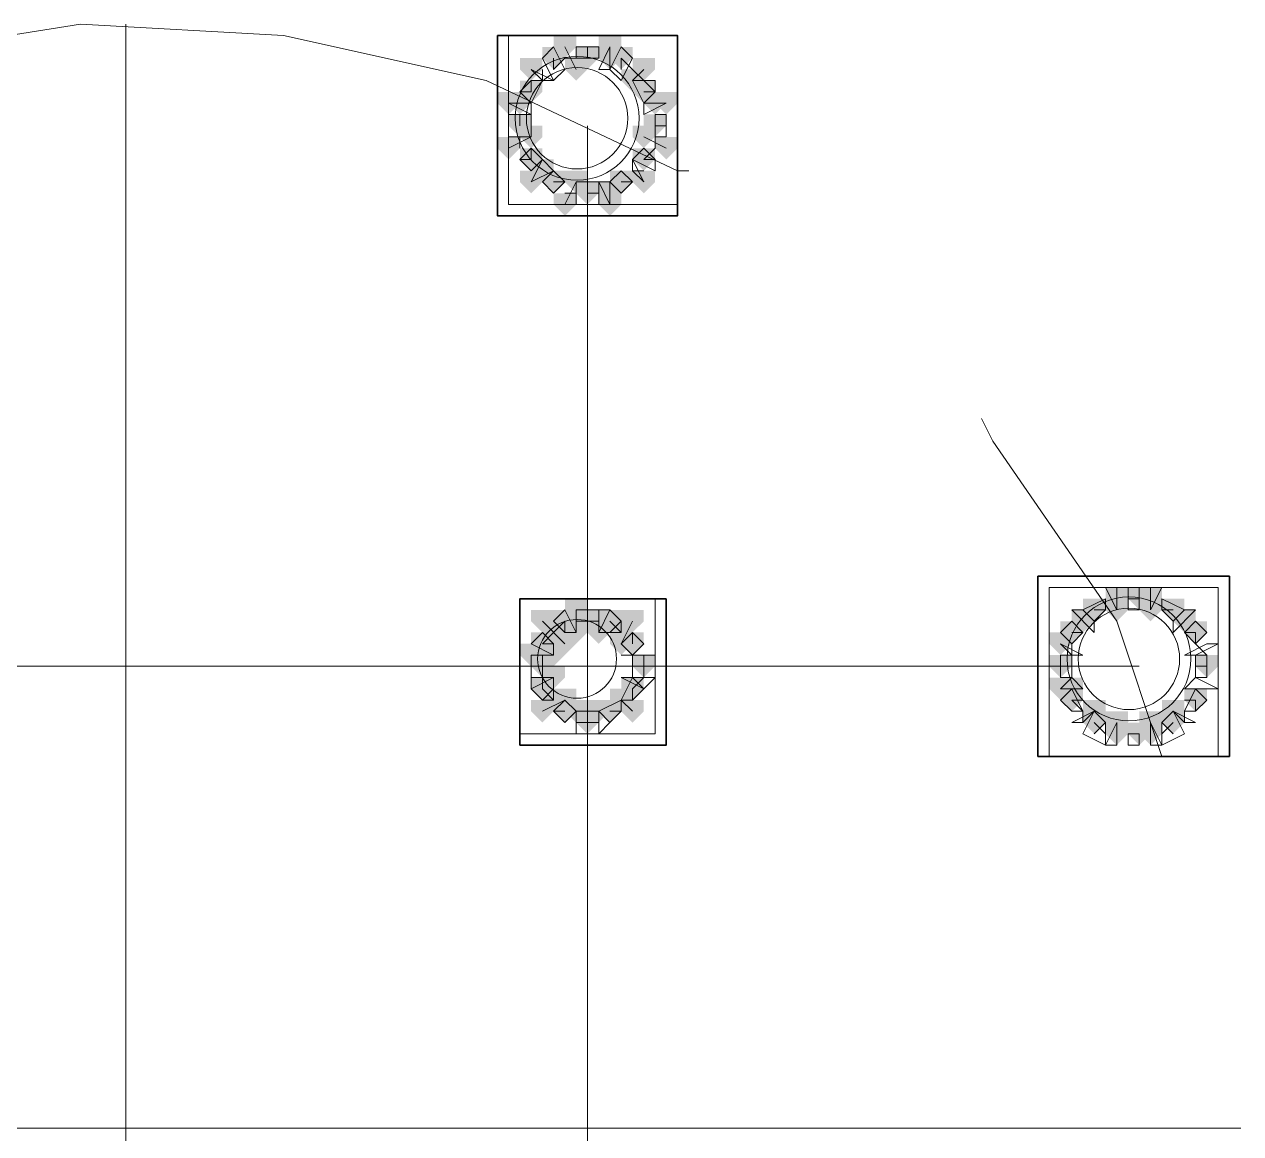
# Model space of a CAD drawing. Header units: millimetres. Extents: x 2315 to 4619, y 1334 to 1897.
# Drawn here: x 3989.46 to 3996.06, y 1541.67 to 1547.68 of the extents above; entities that cross this region are included whole.
import ezdxf

# ---------------------------------------------------------------- set-up
doc = ezdxf.new("R2010")
doc.units = ezdxf.units.MM
for name, color, linetype, true_color in [('PDF_10', 7, 'Continuous', 0x00b85c), ('PDF_AXIS', 7, 'Continuous', 0x00b85c), ('PDF_柱构件', 7, 'Continuous', 0x00b85c), ('PDF_转运站初步方案', 7, 'Continuous', 0x00b85c)]:
    doc.layers.add(name, color=color, linetype=linetype, true_color=true_color)
doc.layers.add('PDF_中心线层', color=1, linetype='Continuous')
doc.layers.add('PDF_粗实线层', color=7, linetype='Continuous')

msp = doc.modelspace()

# ---------------------------------------------------------------- hatches: boundary and pattern name
at = {"layer": 'PDF_10', "transparency": 33554559}
for points in [[(3992.3328, 1547.5601), (3992.2717, 1547.5601), (3992.2717, 1547.499), (3992.3328, 1547.4379), (3992.3939, 1547.499), (3992.3939, 1547.5601)], [(3992.3328, 1547.5601), (3992.2717, 1547.5601), (3992.2717, 1547.499), (3992.3328, 1547.4379), (3992.3939, 1547.499), (3992.3939, 1547.5601)], [(3992.5161, 1547.5601), (3992.455, 1547.5601), (3992.455, 1547.499), (3992.5161, 1547.4379), (3992.5771, 1547.499), (3992.5771, 1547.5601)], [(3992.5161, 1547.5601), (3992.455, 1547.5601), (3992.455, 1547.499), (3992.5161, 1547.4379), (3992.5771, 1547.499), (3992.5771, 1547.5601)], [(3992.6993, 1547.5601), (3992.6382, 1547.5601), (3992.6382, 1547.499), (3992.6993, 1547.4379), (3992.7604, 1547.499), (3992.7604, 1547.5601)], [(3992.6993, 1547.5601), (3992.6382, 1547.5601), (3992.6382, 1547.499), (3992.6993, 1547.4379), (3992.7604, 1547.499), (3992.7604, 1547.5601)], [(3992.2107, 1547.3768), (3992.1496, 1547.3768), (3992.1496, 1547.3157), (3992.2107, 1547.2547), (3992.2717, 1547.3157), (3992.2717, 1547.3768)], [(3992.2107, 1547.3768), (3992.1496, 1547.3768), (3992.1496, 1547.3157), (3992.2107, 1547.2547), (3992.2717, 1547.3157), (3992.2717, 1547.3768)], [(3992.8215, 1547.3768), (3992.7604, 1547.3768), (3992.7604, 1547.3157), (3992.8215, 1547.2547), (3992.8825, 1547.3157), (3992.8825, 1547.3768)], [(3992.8215, 1547.3768), (3992.7604, 1547.3768), (3992.7604, 1547.3157), (3992.8215, 1547.2547), (3992.8825, 1547.3157), (3992.8825, 1547.3768)], [(3992.1496, 1547.1936), (3992.0885, 1547.1936), (3992.0885, 1547.1325), (3992.1496, 1547.0714), (3992.2107, 1547.1325), (3992.2107, 1547.1936)], [(3992.1496, 1547.1936), (3992.0885, 1547.1936), (3992.0885, 1547.1325), (3992.1496, 1547.0714), (3992.2107, 1547.1325), (3992.2107, 1547.1936)], [(3992.1496, 1547.1936), (3992.0885, 1547.1936), (3992.0885, 1547.1325), (3992.1496, 1547.0714), (3992.2107, 1547.1325), (3992.2107, 1547.1936)], [(3992.8825, 1547.1936), (3992.8215, 1547.1936), (3992.8215, 1547.1325), (3992.8825, 1547.0714), (3992.9436, 1547.1325), (3992.9436, 1547.1936)], [(3992.8825, 1547.1936), (3992.8215, 1547.1936), (3992.8215, 1547.1325), (3992.8825, 1547.0714), (3992.9436, 1547.1325), (3992.9436, 1547.1936)], [(3992.2107, 1547.0103), (3992.1496, 1547.0103), (3992.1496, 1546.9493), (3992.2107, 1546.8882), (3992.2717, 1546.9493), (3992.2717, 1547.0103)], [(3992.2107, 1547.0103), (3992.1496, 1547.0103), (3992.1496, 1546.9493), (3992.2107, 1546.8882), (3992.2717, 1546.9493), (3992.2717, 1547.0103)], [(3992.8215, 1547.0103), (3992.7604, 1547.0103), (3992.7604, 1546.9493), (3992.8215, 1546.8882), (3992.8825, 1546.9493), (3992.8825, 1547.0103)], [(3992.8215, 1547.0103), (3992.7604, 1547.0103), (3992.7604, 1546.9493), (3992.8215, 1546.8882), (3992.8825, 1546.9493), (3992.8825, 1547.0103)], [(3992.3328, 1546.8882), (3992.2717, 1546.8882), (3992.2717, 1546.8271), (3992.3328, 1546.766), (3992.3939, 1546.8271), (3992.3939, 1546.8882)], [(3992.3328, 1546.8882), (3992.2717, 1546.8882), (3992.2717, 1546.8271), (3992.3328, 1546.766), (3992.3939, 1546.8271), (3992.3939, 1546.8882)], [(3992.3328, 1546.8882), (3992.2717, 1546.8882), (3992.2717, 1546.8271), (3992.3328, 1546.766), (3992.3939, 1546.8271), (3992.3939, 1546.8882)], [(3992.6993, 1546.8882), (3992.6382, 1546.8882), (3992.6382, 1546.8271), (3992.6993, 1546.766), (3992.7604, 1546.8271), (3992.7604, 1546.8882)], [(3992.6993, 1546.8882), (3992.6382, 1546.8882), (3992.6382, 1546.8271), (3992.6993, 1546.766), (3992.7604, 1546.8271), (3992.7604, 1546.8882)], [(3992.6993, 1546.8882), (3992.6382, 1546.8882), (3992.6382, 1546.8271), (3992.6993, 1546.766), (3992.7604, 1546.8271), (3992.7604, 1546.8882)], [(3992.5161, 1546.8271), (3992.455, 1546.8271), (3992.455, 1546.766), (3992.5161, 1546.7049), (3992.5771, 1546.766), (3992.5771, 1546.8271)], [(3992.5161, 1546.8271), (3992.455, 1546.8271), (3992.455, 1546.766), (3992.5161, 1546.7049), (3992.5771, 1546.766), (3992.5771, 1546.8271)], [(3992.5161, 1546.8271), (3992.455, 1546.8271), (3992.455, 1546.766), (3992.5161, 1546.7049), (3992.5771, 1546.766), (3992.5771, 1546.8271)], [(3995.2647, 1544.5671), (3995.2036, 1544.5671), (3995.2036, 1544.506), (3995.2647, 1544.4449), (3995.3258, 1544.506), (3995.3258, 1544.5671)], [(3995.2647, 1544.5671), (3995.2036, 1544.5671), (3995.2036, 1544.506), (3995.2647, 1544.4449), (3995.3258, 1544.506), (3995.3258, 1544.5671)], [(3995.509, 1544.6282), (3995.448, 1544.6282), (3995.448, 1544.5671), (3995.509, 1544.506), (3995.5701, 1544.5671), (3995.5701, 1544.6282)], [(3995.509, 1544.6282), (3995.448, 1544.6282), (3995.448, 1544.5671), (3995.509, 1544.506), (3995.5701, 1544.5671), (3995.5701, 1544.6282)], [(3995.509, 1544.6282), (3995.448, 1544.6282), (3995.448, 1544.5671), (3995.509, 1544.506), (3995.5701, 1544.5671), (3995.5701, 1544.6282)], [(3995.6923, 1544.5671), (3995.6312, 1544.5671), (3995.6312, 1544.506), (3995.6923, 1544.4449), (3995.7534, 1544.506), (3995.7534, 1544.5671)], [(3995.6923, 1544.5671), (3995.6312, 1544.5671), (3995.6312, 1544.506), (3995.6923, 1544.4449), (3995.7534, 1544.506), (3995.7534, 1544.5671)], [(3992.3939, 1544.506), (3992.3328, 1544.506), (3992.3328, 1544.4449), (3992.3939, 1544.3839), (3992.455, 1544.4449), (3992.455, 1544.506)], [(3992.3939, 1544.506), (3992.3328, 1544.506), (3992.3328, 1544.4449), (3992.3939, 1544.3839), (3992.455, 1544.4449), (3992.455, 1544.506)], [(3992.5161, 1544.506), (3992.455, 1544.506), (3992.455, 1544.4449), (3992.5161, 1544.3839), (3992.5771, 1544.4449), (3992.5771, 1544.506)], [(3992.5161, 1544.506), (3992.455, 1544.506), (3992.455, 1544.4449), (3992.5161, 1544.3839), (3992.5771, 1544.4449), (3992.5771, 1544.506)], [(3992.6382, 1544.506), (3992.5771, 1544.506), (3992.5771, 1544.4449), (3992.6382, 1544.3839), (3992.6993, 1544.4449), (3992.6993, 1544.506)], [(3992.6382, 1544.506), (3992.5771, 1544.506), (3992.5771, 1544.4449), (3992.6382, 1544.3839), (3992.6993, 1544.4449), (3992.6993, 1544.506)], [(3995.1425, 1544.4449), (3995.0815, 1544.4449), (3995.0815, 1544.3839), (3995.1425, 1544.3228), (3995.2036, 1544.3839), (3995.2036, 1544.4449)], [(3995.1425, 1544.4449), (3995.0815, 1544.4449), (3995.0815, 1544.3839), (3995.1425, 1544.3228), (3995.2036, 1544.3839), (3995.2036, 1544.4449)], [(3995.8144, 1544.4449), (3995.7534, 1544.4449), (3995.7534, 1544.3839), (3995.8144, 1544.3228), (3995.8755, 1544.3839), (3995.8755, 1544.4449)], [(3995.8144, 1544.4449), (3995.7534, 1544.4449), (3995.7534, 1544.3839), (3995.8144, 1544.3228), (3995.8755, 1544.3839), (3995.8755, 1544.4449)], [(3992.2717, 1544.3839), (3992.2107, 1544.3839), (3992.2107, 1544.3228), (3992.2717, 1544.2617), (3992.3328, 1544.3228), (3992.3328, 1544.3839)], [(3992.2717, 1544.3839), (3992.2107, 1544.3839), (3992.2107, 1544.3228), (3992.2717, 1544.2617), (3992.3328, 1544.3228), (3992.3328, 1544.3839)], [(3992.7604, 1544.3839), (3992.6993, 1544.3839), (3992.6993, 1544.3228), (3992.7604, 1544.2617), (3992.8215, 1544.3228), (3992.8215, 1544.3839)], [(3992.7604, 1544.3839), (3992.6993, 1544.3839), (3992.6993, 1544.3228), (3992.7604, 1544.2617), (3992.8215, 1544.3228), (3992.8215, 1544.3839)], [(3992.7604, 1544.3839), (3992.6993, 1544.3839), (3992.6993, 1544.3228), (3992.7604, 1544.2617), (3992.8215, 1544.3228), (3992.8215, 1544.3839)], [(3992.2717, 1544.2617), (3992.2107, 1544.2617), (3992.2107, 1544.2006), (3992.2717, 1544.1395), (3992.3328, 1544.2006), (3992.3328, 1544.2617)], [(3992.2717, 1544.2617), (3992.2107, 1544.2617), (3992.2107, 1544.2006), (3992.2717, 1544.1395), (3992.3328, 1544.2006), (3992.3328, 1544.2617)], [(3992.8215, 1544.2617), (3992.7604, 1544.2617), (3992.7604, 1544.2006), (3992.8215, 1544.1395), (3992.8825, 1544.2006), (3992.8825, 1544.2617)], [(3992.8215, 1544.2617), (3992.7604, 1544.2617), (3992.7604, 1544.2006), (3992.8215, 1544.1395), (3992.8825, 1544.2006), (3992.8825, 1544.2617)], [(3995.0815, 1544.2617), (3995.0204, 1544.2617), (3995.0204, 1544.2006), (3995.0815, 1544.1395), (3995.1425, 1544.2006), (3995.1425, 1544.2617)], [(3995.0815, 1544.2617), (3995.0204, 1544.2617), (3995.0204, 1544.2006), (3995.0815, 1544.1395), (3995.1425, 1544.2006), (3995.1425, 1544.2617)], [(3995.8755, 1544.2617), (3995.8144, 1544.2617), (3995.8144, 1544.2006), (3995.8755, 1544.1395), (3995.9366, 1544.2006), (3995.9366, 1544.2617)], [(3995.8755, 1544.2617), (3995.8144, 1544.2617), (3995.8144, 1544.2006), (3995.8755, 1544.1395), (3995.9366, 1544.2006), (3995.9366, 1544.2617)], [(3992.2717, 1544.1395), (3992.2107, 1544.1395), (3992.2107, 1544.0784), (3992.2717, 1544.0174), (3992.3328, 1544.0784), (3992.3328, 1544.1395)], [(3992.2717, 1544.1395), (3992.2107, 1544.1395), (3992.2107, 1544.0784), (3992.2717, 1544.0174), (3992.3328, 1544.0784), (3992.3328, 1544.1395)], [(3992.7604, 1544.1395), (3992.6993, 1544.1395), (3992.6993, 1544.0784), (3992.7604, 1544.0174), (3992.8215, 1544.0784), (3992.8215, 1544.1395)], [(3992.7604, 1544.1395), (3992.6993, 1544.1395), (3992.6993, 1544.0784), (3992.7604, 1544.0174), (3992.8215, 1544.0784), (3992.8215, 1544.1395)], [(3995.1425, 1544.0784), (3995.0815, 1544.0784), (3995.0815, 1544.0174), (3995.1425, 1543.9563), (3995.2036, 1544.0174), (3995.2036, 1544.0784)], [(3995.1425, 1544.0784), (3995.0815, 1544.0784), (3995.0815, 1544.0174), (3995.1425, 1543.9563), (3995.2036, 1544.0174), (3995.2036, 1544.0784)], [(3995.8144, 1544.0784), (3995.7534, 1544.0784), (3995.7534, 1544.0174), (3995.8144, 1543.9563), (3995.8755, 1544.0174), (3995.8755, 1544.0784)], [(3995.8144, 1544.0784), (3995.7534, 1544.0784), (3995.7534, 1544.0174), (3995.8144, 1543.9563), (3995.8755, 1544.0174), (3995.8755, 1544.0784)], [(3992.3939, 1544.0174), (3992.3328, 1544.0174), (3992.3328, 1543.9563), (3992.3939, 1543.8952), (3992.455, 1543.9563), (3992.455, 1544.0174)], [(3992.3939, 1544.0174), (3992.3328, 1544.0174), (3992.3328, 1543.9563), (3992.3939, 1543.8952), (3992.455, 1543.9563), (3992.455, 1544.0174)], [(3992.3939, 1544.0174), (3992.3328, 1544.0174), (3992.3328, 1543.9563), (3992.3939, 1543.8952), (3992.455, 1543.9563), (3992.455, 1544.0174)], [(3992.6382, 1544.0174), (3992.5771, 1544.0174), (3992.5771, 1543.9563), (3992.6382, 1543.8952), (3992.6993, 1543.9563), (3992.6993, 1544.0174)], [(3992.6382, 1544.0174), (3992.5771, 1544.0174), (3992.5771, 1543.9563), (3992.6382, 1543.8952), (3992.6993, 1543.9563), (3992.6993, 1544.0174)], [(3992.5161, 1543.9563), (3992.455, 1543.9563), (3992.455, 1543.8952), (3992.5161, 1543.8341), (3992.5771, 1543.8952), (3992.5771, 1543.9563)], [(3992.5161, 1543.9563), (3992.455, 1543.9563), (3992.455, 1543.8952), (3992.5161, 1543.8341), (3992.5771, 1543.8952), (3992.5771, 1543.9563)], [(3995.2647, 1543.9563), (3995.2036, 1543.9563), (3995.2036, 1543.8952), (3995.2647, 1543.8341), (3995.3258, 1543.8952), (3995.3258, 1543.9563)], [(3995.2647, 1543.9563), (3995.2036, 1543.9563), (3995.2036, 1543.8952), (3995.2647, 1543.8341), (3995.3258, 1543.8952), (3995.3258, 1543.9563)], [(3995.6923, 1543.9563), (3995.6312, 1543.9563), (3995.6312, 1543.8952), (3995.6923, 1543.8341), (3995.7534, 1543.8952), (3995.7534, 1543.9563)], [(3995.6923, 1543.9563), (3995.6312, 1543.9563), (3995.6312, 1543.8952), (3995.6923, 1543.8341), (3995.7534, 1543.8952), (3995.7534, 1543.9563)], [(3995.509, 1543.8952), (3995.448, 1543.8952), (3995.448, 1543.8341), (3995.509, 1543.773), (3995.5701, 1543.8341), (3995.5701, 1543.8952)], [(3995.509, 1543.8952), (3995.448, 1543.8952), (3995.448, 1543.8341), (3995.509, 1543.773), (3995.5701, 1543.8341), (3995.5701, 1543.8952)]]:
    msp.add_hatch(color=256, dxfattribs=at).paths.add_polyline_path(points)
at = {"layer": 'PDF_柱构件', "transparency": 33554559}
for points in [[(3992.3939, 1547.6211), (3992.3328, 1547.6211), (3992.3328, 1547.5601), (3992.3939, 1547.499), (3992.455, 1547.5601), (3992.455, 1547.6211)], [(3992.6382, 1547.6211), (3992.5771, 1547.6211), (3992.5771, 1547.5601), (3992.6382, 1547.499), (3992.6993, 1547.5601), (3992.6993, 1547.6211)], [(3992.6382, 1547.5601), (3992.5771, 1547.5601), (3992.5771, 1547.499), (3992.6382, 1547.4379), (3992.6993, 1547.499), (3992.6993, 1547.5601)], [(3992.2107, 1547.499), (3992.1496, 1547.499), (3992.1496, 1547.4379), (3992.2107, 1547.3768), (3992.2717, 1547.4379), (3992.2717, 1547.499)], [(3992.455, 1547.499), (3992.3939, 1547.499), (3992.3939, 1547.4379), (3992.455, 1547.3768), (3992.5161, 1547.4379), (3992.5161, 1547.499)], [(3992.8215, 1547.499), (3992.7604, 1547.499), (3992.7604, 1547.4379), (3992.8215, 1547.3768), (3992.8825, 1547.4379), (3992.8825, 1547.499)], [(3992.7604, 1547.4379), (3992.6993, 1547.4379), (3992.6993, 1547.3768), (3992.7604, 1547.3157), (3992.8215, 1547.3768), (3992.8215, 1547.4379)], [(3992.0885, 1547.3157), (3992.0274, 1547.3157), (3992.0274, 1547.2547), (3992.0885, 1547.1936), (3992.1496, 1547.2547), (3992.1496, 1547.3157)], [(3992.1496, 1547.3157), (3992.0885, 1547.3157), (3992.0885, 1547.2547), (3992.1496, 1547.1936), (3992.2107, 1547.2547), (3992.2107, 1547.3157)], [(3992.8825, 1547.3157), (3992.8215, 1547.3157), (3992.8215, 1547.2547), (3992.8825, 1547.1936), (3992.9436, 1547.2547), (3992.9436, 1547.3157)], [(3992.9436, 1547.3157), (3992.8825, 1547.3157), (3992.8825, 1547.2547), (3992.9436, 1547.1936), (3993.0047, 1547.2547), (3993.0047, 1547.3157)], [(3992.2107, 1547.1325), (3992.1496, 1547.1325), (3992.1496, 1547.0714), (3992.2107, 1547.0103), (3992.2717, 1547.0714), (3992.2717, 1547.1325)], [(3992.8215, 1547.1325), (3992.7604, 1547.1325), (3992.7604, 1547.0714), (3992.8215, 1547.0103), (3992.8825, 1547.0714), (3992.8825, 1547.1325)], [(3992.0885, 1547.0714), (3992.0274, 1547.0714), (3992.0274, 1547.0103), (3992.0885, 1546.9493), (3992.1496, 1547.0103), (3992.1496, 1547.0714)], [(3992.9436, 1547.0714), (3992.8825, 1547.0714), (3992.8825, 1547.0103), (3992.9436, 1546.9493), (3993.0047, 1547.0103), (3993.0047, 1547.0714)], [(3992.2717, 1546.9493), (3992.2107, 1546.9493), (3992.2107, 1546.8882), (3992.2717, 1546.8271), (3992.3328, 1546.8882), (3992.3328, 1546.9493)], [(3992.2107, 1546.8882), (3992.1496, 1546.8882), (3992.1496, 1546.8271), (3992.2107, 1546.766), (3992.2717, 1546.8271), (3992.2717, 1546.8882)], [(3992.455, 1546.8882), (3992.3939, 1546.8882), (3992.3939, 1546.8271), (3992.455, 1546.766), (3992.5161, 1546.8271), (3992.5161, 1546.8882)], [(3992.8215, 1546.8882), (3992.7604, 1546.8882), (3992.7604, 1546.8271), (3992.8215, 1546.766), (3992.8825, 1546.8271), (3992.8825, 1546.8882)], [(3992.6382, 1546.8271), (3992.5771, 1546.8271), (3992.5771, 1546.766), (3992.6382, 1546.7049), (3992.6993, 1546.766), (3992.6993, 1546.8271)], [(3992.3939, 1546.766), (3992.3328, 1546.766), (3992.3328, 1546.7049), (3992.3939, 1546.6439), (3992.455, 1546.7049), (3992.455, 1546.766)], [(3992.6382, 1546.766), (3992.5771, 1546.766), (3992.5771, 1546.7049), (3992.6382, 1546.6439), (3992.6993, 1546.7049), (3992.6993, 1546.766)], [(3992.455, 1544.5671), (3992.3939, 1544.5671), (3992.3939, 1544.506), (3992.455, 1544.4449), (3992.5161, 1544.506), (3992.5161, 1544.5671)], [(3995.3869, 1544.6282), (3995.3258, 1544.6282), (3995.3258, 1544.5671), (3995.3869, 1544.506), (3995.448, 1544.5671), (3995.448, 1544.6282)], [(3995.3869, 1544.5671), (3995.3258, 1544.5671), (3995.3258, 1544.506), (3995.3869, 1544.4449), (3995.448, 1544.506), (3995.448, 1544.5671)], [(3995.5701, 1544.6282), (3995.509, 1544.6282), (3995.509, 1544.5671), (3995.5701, 1544.506), (3995.6312, 1544.5671), (3995.6312, 1544.6282)], [(3995.5701, 1544.5671), (3995.509, 1544.5671), (3995.509, 1544.506), (3995.5701, 1544.4449), (3995.6312, 1544.506), (3995.6312, 1544.5671)], [(3992.2717, 1544.506), (3992.2107, 1544.506), (3992.2107, 1544.4449), (3992.2717, 1544.3839), (3992.3328, 1544.4449), (3992.3328, 1544.506)], [(3992.455, 1544.506), (3992.3939, 1544.506), (3992.3939, 1544.4449), (3992.455, 1544.3839), (3992.5161, 1544.4449), (3992.5161, 1544.506)], [(3992.5771, 1544.506), (3992.5161, 1544.506), (3992.5161, 1544.4449), (3992.5771, 1544.3839), (3992.6382, 1544.4449), (3992.6382, 1544.506)], [(3992.7604, 1544.506), (3992.6993, 1544.506), (3992.6993, 1544.4449), (3992.7604, 1544.3839), (3992.8215, 1544.4449), (3992.8215, 1544.506)], [(3995.2036, 1544.506), (3995.1425, 1544.506), (3995.1425, 1544.4449), (3995.2036, 1544.3839), (3995.2647, 1544.4449), (3995.2647, 1544.506)], [(3995.7534, 1544.506), (3995.6923, 1544.506), (3995.6923, 1544.4449), (3995.7534, 1544.3839), (3995.8144, 1544.4449), (3995.8144, 1544.506)], [(3992.3328, 1544.4449), (3992.2717, 1544.4449), (3992.2717, 1544.3839), (3992.3328, 1544.3228), (3992.3939, 1544.3839), (3992.3939, 1544.4449)], [(3992.455, 1544.4449), (3992.3939, 1544.4449), (3992.3939, 1544.3839), (3992.455, 1544.3228), (3992.5161, 1544.3839), (3992.5161, 1544.4449)], [(3992.5771, 1544.4449), (3992.5161, 1544.4449), (3992.5161, 1544.3839), (3992.5771, 1544.3228), (3992.6382, 1544.3839), (3992.6382, 1544.4449)], [(3992.6993, 1544.4449), (3992.6382, 1544.4449), (3992.6382, 1544.3839), (3992.6993, 1544.3228), (3992.7604, 1544.3839), (3992.7604, 1544.4449)], [(3992.3939, 1544.3839), (3992.3328, 1544.3839), (3992.3328, 1544.3228), (3992.3939, 1544.2617), (3992.455, 1544.3228), (3992.455, 1544.3839)], [(3992.6993, 1544.3839), (3992.6382, 1544.3839), (3992.6382, 1544.3228), (3992.6993, 1544.2617), (3992.7604, 1544.3228), (3992.7604, 1544.3839)], [(3995.0815, 1544.3839), (3995.0204, 1544.3839), (3995.0204, 1544.3228), (3995.0815, 1544.2617), (3995.1425, 1544.3228), (3995.1425, 1544.3839)], [(3992.2107, 1544.3228), (3992.1496, 1544.3228), (3992.1496, 1544.2617), (3992.2107, 1544.2006), (3992.2717, 1544.2617), (3992.2717, 1544.3228)], [(3992.2717, 1544.3228), (3992.2107, 1544.3228), (3992.2107, 1544.2617), (3992.2717, 1544.2006), (3992.3328, 1544.2617), (3992.3328, 1544.3228)], [(3992.3328, 1544.3228), (3992.2717, 1544.3228), (3992.2717, 1544.2617), (3992.3328, 1544.2006), (3992.3939, 1544.2617), (3992.3939, 1544.3228)], [(3992.3328, 1544.2006), (3992.2717, 1544.2006), (3992.2717, 1544.1395), (3992.3328, 1544.0784), (3992.3939, 1544.1395), (3992.3939, 1544.2006)], [(3995.0815, 1544.1395), (3995.0204, 1544.1395), (3995.0204, 1544.0784), (3995.0815, 1544.0174), (3995.1425, 1544.0784), (3995.1425, 1544.1395)], [(3995.1425, 1544.1395), (3995.0815, 1544.1395), (3995.0815, 1544.0784), (3995.1425, 1544.0174), (3995.2036, 1544.0784), (3995.2036, 1544.1395)], [(3992.3328, 1544.0784), (3992.2717, 1544.0784), (3992.2717, 1544.0174), (3992.3328, 1543.9563), (3992.3939, 1544.0174), (3992.3939, 1544.0784)], [(3992.3939, 1544.0784), (3992.3328, 1544.0784), (3992.3328, 1544.0174), (3992.3939, 1543.9563), (3992.455, 1544.0174), (3992.455, 1544.0784)], [(3992.6993, 1544.0784), (3992.6382, 1544.0784), (3992.6382, 1544.0174), (3992.6993, 1543.9563), (3992.7604, 1544.0174), (3992.7604, 1544.0784)], [(3992.6993, 1544.0784), (3992.6382, 1544.0784), (3992.6382, 1544.0174), (3992.6993, 1543.9563), (3992.7604, 1544.0174), (3992.7604, 1544.0784)], [(3992.2717, 1544.0174), (3992.2107, 1544.0174), (3992.2107, 1543.9563), (3992.2717, 1543.8952), (3992.3328, 1543.9563), (3992.3328, 1544.0174)], [(3992.455, 1544.0174), (3992.3939, 1544.0174), (3992.3939, 1543.9563), (3992.455, 1543.8952), (3992.5161, 1543.9563), (3992.5161, 1544.0174)], [(3992.5771, 1544.0174), (3992.5161, 1544.0174), (3992.5161, 1543.9563), (3992.5771, 1543.8952), (3992.6382, 1543.9563), (3992.6382, 1544.0174)], [(3992.7604, 1544.0174), (3992.6993, 1544.0174), (3992.6993, 1543.9563), (3992.7604, 1543.8952), (3992.8215, 1543.9563), (3992.8215, 1544.0174)], [(3995.2647, 1544.0174), (3995.2036, 1544.0174), (3995.2036, 1543.9563), (3995.2647, 1543.8952), (3995.3258, 1543.9563), (3995.3258, 1544.0174)], [(3995.6923, 1544.0174), (3995.6312, 1544.0174), (3995.6312, 1543.9563), (3995.6923, 1543.8952), (3995.7534, 1543.9563), (3995.7534, 1544.0174)], [(3995.3869, 1543.9563), (3995.3258, 1543.9563), (3995.3258, 1543.8952), (3995.3869, 1543.8341), (3995.448, 1543.8952), (3995.448, 1543.9563)], [(3995.5701, 1543.9563), (3995.509, 1543.9563), (3995.509, 1543.8952), (3995.5701, 1543.8341), (3995.6312, 1543.8952), (3995.6312, 1543.9563)], [(3995.3869, 1543.8952), (3995.3258, 1543.8952), (3995.3258, 1543.8341), (3995.3869, 1543.773), (3995.448, 1543.8341), (3995.448, 1543.8952)], [(3995.5701, 1543.8952), (3995.509, 1543.8952), (3995.509, 1543.8341), (3995.5701, 1543.773), (3995.6312, 1543.8341), (3995.6312, 1543.8952)]]:
    msp.add_hatch(color=256, dxfattribs=at).paths.add_polyline_path(points)
at = {"layer": 'PDF_转运站初步方案', "transparency": 33554559}
for points in [[(3992.3328, 1547.5601), (3992.2717, 1547.5601), (3992.2717, 1547.499), (3992.3328, 1547.4379), (3992.3939, 1547.499), (3992.3939, 1547.5601)], [(3992.3328, 1547.5601), (3992.2717, 1547.5601), (3992.2717, 1547.499), (3992.3328, 1547.4379), (3992.3939, 1547.499), (3992.3939, 1547.5601)], [(3992.5161, 1547.5601), (3992.455, 1547.5601), (3992.455, 1547.499), (3992.5161, 1547.4379), (3992.5771, 1547.499), (3992.5771, 1547.5601)], [(3992.5161, 1547.5601), (3992.455, 1547.5601), (3992.455, 1547.499), (3992.5161, 1547.4379), (3992.5771, 1547.499), (3992.5771, 1547.5601)], [(3992.6993, 1547.5601), (3992.6382, 1547.5601), (3992.6382, 1547.499), (3992.6993, 1547.4379), (3992.7604, 1547.499), (3992.7604, 1547.5601)], [(3992.6993, 1547.5601), (3992.6382, 1547.5601), (3992.6382, 1547.499), (3992.6993, 1547.4379), (3992.7604, 1547.499), (3992.7604, 1547.5601)], [(3992.2107, 1547.3768), (3992.1496, 1547.3768), (3992.1496, 1547.3157), (3992.2107, 1547.2547), (3992.2717, 1547.3157), (3992.2717, 1547.3768)], [(3992.2107, 1547.3768), (3992.1496, 1547.3768), (3992.1496, 1547.3157), (3992.2107, 1547.2547), (3992.2717, 1547.3157), (3992.2717, 1547.3768)], [(3992.8215, 1547.3768), (3992.7604, 1547.3768), (3992.7604, 1547.3157), (3992.8215, 1547.2547), (3992.8825, 1547.3157), (3992.8825, 1547.3768)], [(3992.8215, 1547.3768), (3992.7604, 1547.3768), (3992.7604, 1547.3157), (3992.8215, 1547.2547), (3992.8825, 1547.3157), (3992.8825, 1547.3768)], [(3992.1496, 1547.1936), (3992.0885, 1547.1936), (3992.0885, 1547.1325), (3992.1496, 1547.0714), (3992.2107, 1547.1325), (3992.2107, 1547.1936)], [(3992.1496, 1547.1936), (3992.0885, 1547.1936), (3992.0885, 1547.1325), (3992.1496, 1547.0714), (3992.2107, 1547.1325), (3992.2107, 1547.1936)], [(3992.8825, 1547.1936), (3992.8215, 1547.1936), (3992.8215, 1547.1325), (3992.8825, 1547.0714), (3992.9436, 1547.1325), (3992.9436, 1547.1936)], [(3992.8825, 1547.1936), (3992.8215, 1547.1936), (3992.8215, 1547.1325), (3992.8825, 1547.0714), (3992.9436, 1547.1325), (3992.9436, 1547.1936)], [(3992.2107, 1547.0103), (3992.1496, 1547.0103), (3992.1496, 1546.9493), (3992.2107, 1546.8882), (3992.2717, 1546.9493), (3992.2717, 1547.0103)], [(3992.2107, 1547.0103), (3992.1496, 1547.0103), (3992.1496, 1546.9493), (3992.2107, 1546.8882), (3992.2717, 1546.9493), (3992.2717, 1547.0103)], [(3992.8215, 1547.0103), (3992.7604, 1547.0103), (3992.7604, 1546.9493), (3992.8215, 1546.8882), (3992.8825, 1546.9493), (3992.8825, 1547.0103)], [(3992.8215, 1547.0103), (3992.7604, 1547.0103), (3992.7604, 1546.9493), (3992.8215, 1546.8882), (3992.8825, 1546.9493), (3992.8825, 1547.0103)], [(3992.3328, 1546.8882), (3992.2717, 1546.8882), (3992.2717, 1546.8271), (3992.3328, 1546.766), (3992.3939, 1546.8271), (3992.3939, 1546.8882)], [(3992.3328, 1546.8882), (3992.2717, 1546.8882), (3992.2717, 1546.8271), (3992.3328, 1546.766), (3992.3939, 1546.8271), (3992.3939, 1546.8882)], [(3992.6993, 1546.8882), (3992.6382, 1546.8882), (3992.6382, 1546.8271), (3992.6993, 1546.766), (3992.7604, 1546.8271), (3992.7604, 1546.8882)], [(3992.6993, 1546.8882), (3992.6382, 1546.8882), (3992.6382, 1546.8271), (3992.6993, 1546.766), (3992.7604, 1546.8271), (3992.7604, 1546.8882)], [(3992.5161, 1546.8271), (3992.455, 1546.8271), (3992.455, 1546.766), (3992.5161, 1546.7049), (3992.5771, 1546.766), (3992.5771, 1546.8271)], [(3992.5161, 1546.8271), (3992.455, 1546.8271), (3992.455, 1546.766), (3992.5161, 1546.7049), (3992.5771, 1546.766), (3992.5771, 1546.8271)], [(3995.2647, 1544.5671), (3995.2036, 1544.5671), (3995.2036, 1544.506), (3995.2647, 1544.4449), (3995.3258, 1544.506), (3995.3258, 1544.5671)], [(3995.2647, 1544.5671), (3995.2036, 1544.5671), (3995.2036, 1544.506), (3995.2647, 1544.4449), (3995.3258, 1544.506), (3995.3258, 1544.5671)], [(3995.509, 1544.6282), (3995.448, 1544.6282), (3995.448, 1544.5671), (3995.509, 1544.506), (3995.5701, 1544.5671), (3995.5701, 1544.6282)], [(3995.509, 1544.6282), (3995.448, 1544.6282), (3995.448, 1544.5671), (3995.509, 1544.506), (3995.5701, 1544.5671), (3995.5701, 1544.6282)], [(3995.6923, 1544.5671), (3995.6312, 1544.5671), (3995.6312, 1544.506), (3995.6923, 1544.4449), (3995.7534, 1544.506), (3995.7534, 1544.5671)], [(3995.6923, 1544.5671), (3995.6312, 1544.5671), (3995.6312, 1544.506), (3995.6923, 1544.4449), (3995.7534, 1544.506), (3995.7534, 1544.5671)], [(3992.3939, 1544.506), (3992.3328, 1544.506), (3992.3328, 1544.4449), (3992.3939, 1544.3839), (3992.455, 1544.4449), (3992.455, 1544.506)], [(3992.3939, 1544.506), (3992.3328, 1544.506), (3992.3328, 1544.4449), (3992.3939, 1544.3839), (3992.455, 1544.4449), (3992.455, 1544.506)], [(3992.5161, 1544.506), (3992.455, 1544.506), (3992.455, 1544.4449), (3992.5161, 1544.3839), (3992.5771, 1544.4449), (3992.5771, 1544.506)], [(3992.5161, 1544.506), (3992.455, 1544.506), (3992.455, 1544.4449), (3992.5161, 1544.3839), (3992.5771, 1544.4449), (3992.5771, 1544.506)], [(3992.6382, 1544.506), (3992.5771, 1544.506), (3992.5771, 1544.4449), (3992.6382, 1544.3839), (3992.6993, 1544.4449), (3992.6993, 1544.506)], [(3992.6382, 1544.506), (3992.5771, 1544.506), (3992.5771, 1544.4449), (3992.6382, 1544.3839), (3992.6993, 1544.4449), (3992.6993, 1544.506)], [(3995.1425, 1544.4449), (3995.0815, 1544.4449), (3995.0815, 1544.3839), (3995.1425, 1544.3228), (3995.2036, 1544.3839), (3995.2036, 1544.4449)], [(3995.1425, 1544.4449), (3995.0815, 1544.4449), (3995.0815, 1544.3839), (3995.1425, 1544.3228), (3995.2036, 1544.3839), (3995.2036, 1544.4449)], [(3995.8144, 1544.4449), (3995.7534, 1544.4449), (3995.7534, 1544.3839), (3995.8144, 1544.3228), (3995.8755, 1544.3839), (3995.8755, 1544.4449)], [(3995.8144, 1544.4449), (3995.7534, 1544.4449), (3995.7534, 1544.3839), (3995.8144, 1544.3228), (3995.8755, 1544.3839), (3995.8755, 1544.4449)], [(3992.2717, 1544.3839), (3992.2107, 1544.3839), (3992.2107, 1544.3228), (3992.2717, 1544.2617), (3992.3328, 1544.3228), (3992.3328, 1544.3839)], [(3992.2717, 1544.3839), (3992.2107, 1544.3839), (3992.2107, 1544.3228), (3992.2717, 1544.2617), (3992.3328, 1544.3228), (3992.3328, 1544.3839)], [(3992.7604, 1544.3839), (3992.6993, 1544.3839), (3992.6993, 1544.3228), (3992.7604, 1544.2617), (3992.8215, 1544.3228), (3992.8215, 1544.3839)], [(3992.7604, 1544.3839), (3992.6993, 1544.3839), (3992.6993, 1544.3228), (3992.7604, 1544.2617), (3992.8215, 1544.3228), (3992.8215, 1544.3839)], [(3992.2717, 1544.2617), (3992.2107, 1544.2617), (3992.2107, 1544.2006), (3992.2717, 1544.1395), (3992.3328, 1544.2006), (3992.3328, 1544.2617)], [(3992.2717, 1544.2617), (3992.2107, 1544.2617), (3992.2107, 1544.2006), (3992.2717, 1544.1395), (3992.3328, 1544.2006), (3992.3328, 1544.2617)], [(3992.8215, 1544.2617), (3992.7604, 1544.2617), (3992.7604, 1544.2006), (3992.8215, 1544.1395), (3992.8825, 1544.2006), (3992.8825, 1544.2617)], [(3992.8215, 1544.2617), (3992.7604, 1544.2617), (3992.7604, 1544.2006), (3992.8215, 1544.1395), (3992.8825, 1544.2006), (3992.8825, 1544.2617)], [(3995.0815, 1544.2617), (3995.0204, 1544.2617), (3995.0204, 1544.2006), (3995.0815, 1544.1395), (3995.1425, 1544.2006), (3995.1425, 1544.2617)], [(3995.0815, 1544.2617), (3995.0204, 1544.2617), (3995.0204, 1544.2006), (3995.0815, 1544.1395), (3995.1425, 1544.2006), (3995.1425, 1544.2617)], [(3995.8755, 1544.2617), (3995.8144, 1544.2617), (3995.8144, 1544.2006), (3995.8755, 1544.1395), (3995.9366, 1544.2006), (3995.9366, 1544.2617)], [(3995.8755, 1544.2617), (3995.8144, 1544.2617), (3995.8144, 1544.2006), (3995.8755, 1544.1395), (3995.9366, 1544.2006), (3995.9366, 1544.2617)], [(3992.2717, 1544.1395), (3992.2107, 1544.1395), (3992.2107, 1544.0784), (3992.2717, 1544.0174), (3992.3328, 1544.0784), (3992.3328, 1544.1395)], [(3992.2717, 1544.1395), (3992.2107, 1544.1395), (3992.2107, 1544.0784), (3992.2717, 1544.0174), (3992.3328, 1544.0784), (3992.3328, 1544.1395)], [(3992.7604, 1544.1395), (3992.6993, 1544.1395), (3992.6993, 1544.0784), (3992.7604, 1544.0174), (3992.8215, 1544.0784), (3992.8215, 1544.1395)], [(3992.7604, 1544.1395), (3992.6993, 1544.1395), (3992.6993, 1544.0784), (3992.7604, 1544.0174), (3992.8215, 1544.0784), (3992.8215, 1544.1395)], [(3995.1425, 1544.0784), (3995.0815, 1544.0784), (3995.0815, 1544.0174), (3995.1425, 1543.9563), (3995.2036, 1544.0174), (3995.2036, 1544.0784)], [(3995.1425, 1544.0784), (3995.0815, 1544.0784), (3995.0815, 1544.0174), (3995.1425, 1543.9563), (3995.2036, 1544.0174), (3995.2036, 1544.0784)], [(3995.8144, 1544.0784), (3995.7534, 1544.0784), (3995.7534, 1544.0174), (3995.8144, 1543.9563), (3995.8755, 1544.0174), (3995.8755, 1544.0784)], [(3995.8144, 1544.0784), (3995.7534, 1544.0784), (3995.7534, 1544.0174), (3995.8144, 1543.9563), (3995.8755, 1544.0174), (3995.8755, 1544.0784)], [(3992.3939, 1544.0174), (3992.3328, 1544.0174), (3992.3328, 1543.9563), (3992.3939, 1543.8952), (3992.455, 1543.9563), (3992.455, 1544.0174)], [(3992.3939, 1544.0174), (3992.3328, 1544.0174), (3992.3328, 1543.9563), (3992.3939, 1543.8952), (3992.455, 1543.9563), (3992.455, 1544.0174)], [(3992.6382, 1544.0174), (3992.5771, 1544.0174), (3992.5771, 1543.9563), (3992.6382, 1543.8952), (3992.6993, 1543.9563), (3992.6993, 1544.0174)], [(3992.6382, 1544.0174), (3992.5771, 1544.0174), (3992.5771, 1543.9563), (3992.6382, 1543.8952), (3992.6993, 1543.9563), (3992.6993, 1544.0174)], [(3992.5161, 1543.9563), (3992.455, 1543.9563), (3992.455, 1543.8952), (3992.5161, 1543.8341), (3992.5771, 1543.8952), (3992.5771, 1543.9563)], [(3992.5161, 1543.9563), (3992.455, 1543.9563), (3992.455, 1543.8952), (3992.5161, 1543.8341), (3992.5771, 1543.8952), (3992.5771, 1543.9563)], [(3995.2647, 1543.9563), (3995.2036, 1543.9563), (3995.2036, 1543.8952), (3995.2647, 1543.8341), (3995.3258, 1543.8952), (3995.3258, 1543.9563)], [(3995.2647, 1543.9563), (3995.2036, 1543.9563), (3995.2036, 1543.8952), (3995.2647, 1543.8341), (3995.3258, 1543.8952), (3995.3258, 1543.9563)], [(3995.6923, 1543.9563), (3995.6312, 1543.9563), (3995.6312, 1543.8952), (3995.6923, 1543.8341), (3995.7534, 1543.8952), (3995.7534, 1543.9563)], [(3995.6923, 1543.9563), (3995.6312, 1543.9563), (3995.6312, 1543.8952), (3995.6923, 1543.8341), (3995.7534, 1543.8952), (3995.7534, 1543.9563)], [(3995.509, 1543.8952), (3995.448, 1543.8952), (3995.448, 1543.8341), (3995.509, 1543.773), (3995.5701, 1543.8341), (3995.5701, 1543.8952)], [(3995.509, 1543.8952), (3995.448, 1543.8952), (3995.448, 1543.8341), (3995.509, 1543.773), (3995.5701, 1543.8341), (3995.5701, 1543.8952)]]:
    msp.add_hatch(color=256, dxfattribs=at).paths.add_polyline_path(points)

# ---------------------------------------------------------------- linework, layer by layer
at = {"layer": 'PDF_10', "lineweight": 18}
for points in [[(3992.5161, 1547.5601), (3992.5161, 1547.499), (3992.5771, 1547.499)], [(3992.3328, 1547.499), (3992.3328, 1547.4379), (3992.3939, 1547.499)], [(3992.6993, 1547.4379), (3992.6993, 1547.499), (3992.7604, 1547.4379)], [(3992.1496, 1547.3157), (3992.2107, 1547.3157), (3992.2107, 1547.3768)], [(3992.8215, 1547.3768), (3992.8825, 1547.3157), (3992.8215, 1547.3157)], [(3992.1496, 1547.1325), (3992.1496, 1547.1936)], [(3992.8825, 1547.1936), (3992.8825, 1547.1325), (3992.9436, 1547.1325)], [(3992.1496, 1546.9493), (3992.2107, 1546.9493), (3992.2107, 1547.0103)], [(3992.8825, 1547.0103), (3992.8215, 1546.9493), (3992.8825, 1546.9493)], [(3992.3939, 1546.8271), (3992.3328, 1546.8271)], [(3992.7604, 1546.8271), (3992.6993, 1546.8271)], [(3992.5771, 1546.766), (3992.5161, 1546.766)], [(3995.509, 1544.5671), (3995.448, 1544.5671)], [(3992.5771, 1544.4449), (3992.5161, 1544.4449), (3992.5161, 1544.506)], [(3995.2647, 1544.506), (3995.3258, 1544.506), (3995.2647, 1544.506)], [(3995.6923, 1544.506), (3995.6312, 1544.506), (3995.6923, 1544.506)], [(3992.3939, 1544.3839), (3992.3939, 1544.4449), (3992.3328, 1544.3839), (3992.2717, 1544.3228), (3992.3328, 1544.3228)], [(3992.6993, 1544.3839), (3992.6382, 1544.4449)], [(3992.6382, 1544.3839), (3992.6993, 1544.4449)], [(3992.7604, 1544.3228), (3992.7604, 1544.3839)], [(3995.1425, 1544.3839), (3995.2036, 1544.3839), (3995.1425, 1544.3228)], [(3995.8144, 1544.3228), (3995.8144, 1544.3839), (3995.7534, 1544.3839)], [(3992.2107, 1544.2006), (3992.2717, 1544.2006), (3992.2717, 1544.1395)], [(3992.8215, 1544.1395), (3992.8215, 1544.2006), (3992.7604, 1544.2006)], [(3995.1425, 1544.2006), (3995.0815, 1544.2006), (3995.0815, 1544.1395)], [(3995.8755, 1544.1395), (3995.8755, 1544.2006), (3995.8144, 1544.2006)], [(3992.2717, 1544.0784), (3992.3328, 1544.0174)], [(3992.3328, 1544.0784), (3992.2717, 1544.0174)], [(3992.7604, 1544.0174), (3992.7604, 1544.0784), (3992.7604, 1544.0174)], [(3995.2036, 1544.0174), (3995.1425, 1544.0174), (3995.2036, 1543.9563)], [(3995.8144, 1543.9563), (3995.8144, 1544.0174), (3995.7534, 1544.0174)], [(3992.3328, 1543.9563), (3992.3939, 1543.9563)], [(3992.5161, 1543.9563), (3992.5161, 1543.8952), (3992.5771, 1543.8952)], [(3992.6993, 1543.9563), (3992.6382, 1543.9563), (3992.6993, 1543.9563)], [(3995.2647, 1543.8952), (3995.3258, 1543.8341)], [(3995.3258, 1543.8952), (3995.2647, 1543.8341)], [(3995.6312, 1543.8341), (3995.6923, 1543.8952)], [(3995.6312, 1543.8952), (3995.6923, 1543.8341)], [(3995.448, 1543.8341), (3995.509, 1543.8341), (3995.509, 1543.773)]]:
    msp.add_lwpolyline(points, dxfattribs=at)
at = {"layer": 'PDF_AXIS', "lineweight": 18}
for points in [[(3992.0885, 1547.6211), (3992.0885, 1546.7049), (3993.0047, 1546.7049), (3993.0047, 1547.6211)], [(3992.8825, 1544.5671), (3992.8825, 1543.8341), (3992.1496, 1543.8341), (3992.1496, 1544.5671)], [(3995.9366, 1544.6282), (3995.9366, 1543.712), (3995.0204, 1543.712), (3995.0204, 1544.6282)]]:
    msp.add_lwpolyline(points, close=True, dxfattribs=at)
at = {"layer": 'PDF_中心线层', "color": 112, "lineweight": 18, "true_color": 0x00b85c}
for points in [[(3984.0258, 1541.6963), (3984.1479, 1542.7957), (3984.4534, 1543.8952), (3985.0031, 1544.9336), (3985.675, 1545.8498), (3986.5301, 1546.5828), (3987.5074, 1547.1325), (3988.6069, 1547.499), (3989.7674, 1547.6822), (3990.8669, 1547.6211), (3991.9663, 1547.3768), (3993.0047, 1546.8882), (3993.0658, 1546.8882)], [(3992.5161, 1547.1325), (3992.5161, 1536.2601)], [(3994.6539, 1545.5444), (3994.715, 1545.4222), (3995.3869, 1544.4449), (3995.6312, 1543.712)], [(3995.509, 1544.2006), (3984.5755, 1544.2006)], [(3984.0258, 1541.6963), (3996.0588, 1541.6963), (3984.0258, 1541.6963)]]:
    msp.add_lwpolyline(points, dxfattribs=at)
msp.add_lwpolyline([(3990.0117, 1535.7103), (3990.0117, 1547.6822)], close=True, dxfattribs=at)
at = {"layer": 'PDF_柱构件', "lineweight": 18}
for points in [[(3992.3328, 1547.3768), (3992.3939, 1547.4379), (3992.3328, 1547.5601), (3992.2717, 1547.499)], [(3992.3939, 1547.5601), (3992.455, 1547.4379)], [(3992.455, 1547.499), (3992.5771, 1547.499), (3992.5771, 1547.5601), (3992.455, 1547.5601)], [(3992.6382, 1547.5601), (3992.5771, 1547.4379), (3992.6382, 1547.4379)], [(3992.6382, 1547.4379), (3992.6993, 1547.3768), (3992.7604, 1547.499), (3992.6993, 1547.5601)], [(3992.2107, 1547.4379), (3992.2717, 1547.3768), (3992.3328, 1547.3768)], [(3992.8215, 1547.4379), (3992.7604, 1547.3768)], [(3992.2107, 1547.2547), (3992.2717, 1547.3768), (3992.2107, 1547.3768), (3992.1496, 1547.3157)], [(3992.7604, 1547.3768), (3992.8215, 1547.2547), (3992.8825, 1547.3157), (3992.8825, 1547.3768)], [(3992.0885, 1547.2547), (3992.2107, 1547.1936), (3992.2107, 1547.2547)], [(3992.9436, 1547.2547), (3992.8215, 1547.2547), (3992.8215, 1547.1936)], [(3992.2107, 1547.0714), (3992.2107, 1547.1936), (3992.0885, 1547.1936), (3992.0885, 1547.0714)], [(3992.8825, 1547.1936), (3992.8825, 1547.0714), (3992.9436, 1547.0714), (3992.9436, 1547.1936)], [(3992.0885, 1547.0103), (3992.2107, 1547.0714)], [(3992.2717, 1546.9493), (3992.2107, 1547.0103), (3992.1496, 1546.9493), (3992.2107, 1546.8882)], [(3992.8215, 1547.0103), (3992.7604, 1546.9493), (3992.8825, 1546.8882), (3992.8825, 1546.9493)], [(3992.9436, 1547.0103), (3992.8215, 1547.0714)], [(3992.2107, 1546.8271), (3992.3328, 1546.8882), (3992.2717, 1546.9493)], [(3992.8215, 1546.8271), (3992.7604, 1546.9493), (3992.7604, 1546.8882)], [(3992.3939, 1546.8271), (3992.3328, 1546.8882), (3992.2717, 1546.8271), (3992.3328, 1546.766)], [(3992.6993, 1546.8882), (3992.6382, 1546.8271), (3992.6993, 1546.766), (3992.7604, 1546.8271)], [(3992.3939, 1546.7049), (3992.455, 1546.8271)], [(3992.5771, 1546.8271), (3992.455, 1546.8271), (3992.455, 1546.7049), (3992.5771, 1546.7049)], [(3992.6382, 1546.7049), (3992.6382, 1546.8271), (3992.5771, 1546.8271)], [(3995.3258, 1544.506), (3995.2647, 1544.4449), (3995.2036, 1544.506), (3995.3258, 1544.5671)], [(3995.3869, 1544.6282), (3995.3869, 1544.506), (3995.3258, 1544.6282)], [(3995.509, 1544.506), (3995.448, 1544.506), (3995.448, 1544.6282), (3995.509, 1544.6282)], [(3995.6312, 1544.6282), (3995.5701, 1544.506), (3995.5701, 1544.6282)], [(3995.6923, 1544.4449), (3995.6312, 1544.506), (3995.6312, 1544.5671), (3995.7534, 1544.506)], [(3992.455, 1544.3839), (3992.3939, 1544.3839), (3992.3328, 1544.4449), (3992.3939, 1544.506)], [(3992.455, 1544.506), (3992.455, 1544.3839)], [(3992.5771, 1544.4449), (3992.455, 1544.4449), (3992.455, 1544.506), (3992.5771, 1544.506)], [(3992.6382, 1544.506), (3992.5771, 1544.3839), (3992.5771, 1544.506)], [(3992.6993, 1544.3839), (3992.5771, 1544.3839), (3992.6382, 1544.506), (3992.6993, 1544.4449)], [(3995.2036, 1544.506), (3995.2647, 1544.4449), (3995.2647, 1544.3839), (3995.1425, 1544.506)], [(3995.8144, 1544.506), (3995.6923, 1544.3839), (3995.6923, 1544.4449), (3995.7534, 1544.506)], [(3992.2717, 1544.4449), (3992.3939, 1544.3228)], [(3992.7604, 1544.4449), (3992.6993, 1544.3228)], [(3995.2036, 1544.3839), (3995.1425, 1544.3228), (3995.0815, 1544.3839), (3995.1425, 1544.4449)], [(3995.8144, 1544.3228), (3995.7534, 1544.3839), (3995.8144, 1544.4449), (3995.8755, 1544.3839)], [(3992.3328, 1544.3228), (3992.3328, 1544.2617), (3992.2107, 1544.3228), (3992.2717, 1544.3839)], [(3992.7604, 1544.2617), (3992.6993, 1544.3228), (3992.7604, 1544.3839), (3992.8215, 1544.3228)], [(3995.0815, 1544.3228), (3995.2036, 1544.2617), (3995.1425, 1544.2617)], [(3995.9366, 1544.3228), (3995.8144, 1544.2617), (3995.7534, 1544.2617), (3995.8755, 1544.3228)], [(3992.2107, 1544.2617), (3992.3328, 1544.2617)], [(3992.2717, 1544.2617), (3992.2717, 1544.1395), (3992.2107, 1544.1395), (3992.2107, 1544.2617)], [(3992.8825, 1544.2617), (3992.7604, 1544.2617), (3992.6993, 1544.2617), (3992.8215, 1544.2617)], [(3992.7604, 1544.1395), (3992.7604, 1544.2617), (3992.8215, 1544.2617), (3992.8215, 1544.1395)], [(3995.1425, 1544.2617), (3995.1425, 1544.1395), (3995.0815, 1544.1395), (3995.0815, 1544.2617)], [(3995.8144, 1544.1395), (3995.8144, 1544.2617), (3995.8755, 1544.2617), (3995.8755, 1544.1395)], [(3992.2107, 1544.1395), (3992.3328, 1544.1395), (3992.2107, 1544.0784)], [(3992.3328, 1544.1395), (3992.3328, 1544.0174), (3992.2717, 1544.0174), (3992.2107, 1544.0784)], [(3992.8215, 1544.0784), (3992.6993, 1544.1395), (3992.7604, 1544.1395), (3992.8825, 1544.1395)], [(3992.6993, 1544.0174), (3992.7604, 1544.1395), (3992.8215, 1544.0784), (3992.7604, 1544.0174)], [(3995.0815, 1544.0784), (3995.1425, 1544.1395), (3995.2036, 1544.0784)], [(3995.1425, 1544.0784), (3995.2036, 1543.9563), (3995.1425, 1543.9563), (3995.0815, 1544.0174)], [(3995.7534, 1543.9563), (3995.8144, 1544.0784), (3995.8755, 1544.0174), (3995.8144, 1543.9563)], [(3992.2717, 1543.9563), (3992.3939, 1544.0174)], [(3992.3939, 1544.0174), (3992.455, 1543.9563), (3992.3939, 1543.8952), (3992.3328, 1543.9563)], [(3992.5771, 1543.9563), (3992.6993, 1544.0174), (3992.6993, 1543.9563), (3992.6382, 1543.8952)], [(3992.7604, 1543.9563), (3992.6993, 1544.0174)], [(3992.455, 1543.8952), (3992.455, 1543.9563), (3992.455, 1543.8341)], [(3992.455, 1543.9563), (3992.5771, 1543.9563), (3992.5771, 1543.8952), (3992.455, 1543.8952)], [(3995.1425, 1543.8952), (3995.2647, 1543.9563), (3995.2036, 1543.8952)], [(3995.2647, 1543.9563), (3995.3258, 1543.8952), (3995.3258, 1543.773), (3995.2036, 1543.8341)], [(3995.6312, 1543.8952), (3995.6923, 1543.9563), (3995.7534, 1543.8341), (3995.6312, 1543.773)], [(3995.3258, 1543.773), (3995.3869, 1543.8952), (3995.3869, 1543.773)], [(3995.5701, 1543.773), (3995.5701, 1543.8952), (3995.6312, 1543.773)], [(3995.448, 1543.8341), (3995.509, 1543.8341), (3995.509, 1543.773), (3995.448, 1543.773)]]:
    msp.add_lwpolyline(points, close=True, dxfattribs=at)
for points in [[(3992.3939, 1547.499), (3992.455, 1547.499)], [(3992.2717, 1547.3768), (3992.2717, 1547.4379)], [(3992.7604, 1547.4379), (3992.8215, 1547.3768)], [(3992.1496, 1547.0103), (3992.1496, 1547.0714)], [(3992.8825, 1547.0714), (3992.8825, 1547.0103)], [(3992.8215, 1546.8882), (3992.7604, 1546.8882)], [(3992.455, 1546.766), (3992.3939, 1546.766)], [(3995.1425, 1544.3228), (3995.1425, 1544.2617)], [(3995.8755, 1544.2617), (3995.8144, 1544.3228)], [(3992.8215, 1544.2617), (3992.7604, 1544.2617)], [(3992.2717, 1544.1395), (3992.2717, 1544.0784)], [(3992.7604, 1544.0784), (3992.8215, 1544.1395)], [(3995.8755, 1544.0784), (3995.7534, 1544.0784), (3995.8144, 1544.1395), (3995.9366, 1544.0784), (3995.8755, 1544.0784), (3995.8144, 1544.0784)], [(3992.455, 1543.8952), (3992.455, 1543.9563)], [(3992.5771, 1543.8952), (3992.5771, 1543.9563), (3992.6382, 1543.8952), (3992.5771, 1543.8341), (3992.5771, 1543.9563)], [(3995.2036, 1543.9563), (3995.2036, 1543.8952)], [(3995.7534, 1543.8952), (3995.6923, 1543.9563), (3995.8144, 1543.8952), (3995.7534, 1543.8952), (3995.7534, 1543.9563)]]:
    msp.add_lwpolyline(points, dxfattribs=at)
at = {"layer": 'PDF_粗实线层', "color": 112, "lineweight": 35, "true_color": 0x00b85c}
for points in [[(3992.0274, 1547.6211), (3992.0274, 1546.6439), (3993.0047, 1546.6439), (3993.0047, 1547.6211)], [(3995.9977, 1544.6893), (3995.9977, 1543.712), (3994.9593, 1543.712), (3994.9593, 1544.6893)], [(3992.9436, 1544.5671), (3992.1496, 1544.5671), (3992.1496, 1543.773), (3992.9436, 1543.773)]]:
    msp.add_lwpolyline(points, close=True, dxfattribs=at)
at = {"layer": 'PDF_转运站初步方案', "lineweight": 18}
for centre, radius in [((3992.4598, 1547.1726), 0.3359), ((3992.4598, 1547.1726), 0.2749), ((3995.4529, 1544.2406), 0.3359), ((3995.4529, 1544.2406), 0.2749), ((3992.4598, 1544.2406), 0.2138), ((3992.4598, 1544.2406), 0.2138)]:
    msp.add_circle(centre, radius, dxfattribs=at)

doc.saveas('drawing.dxf')
